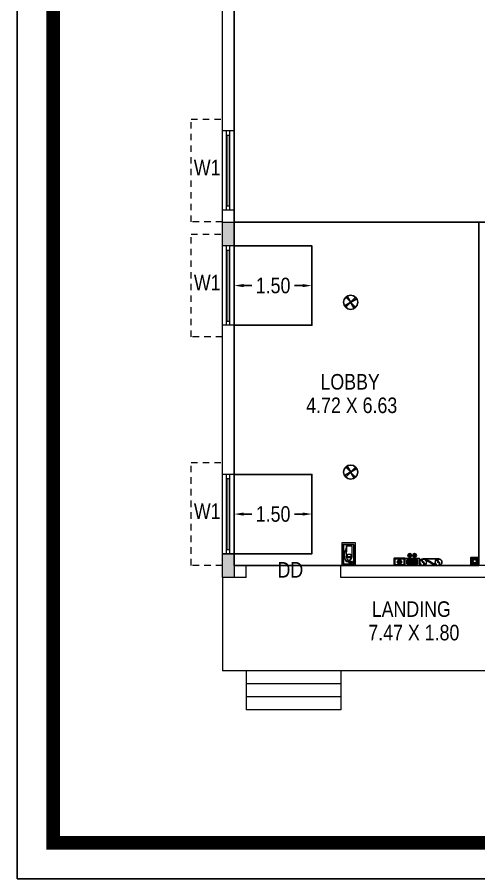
# Model space of a CAD drawing. Header units: metres. Extents: x 3750 to 6203, y 1588 to 3614.
# Drawn here: x 3757.34 to 3766.25, y 1743.75 to 1760.38 of the extents above; entities that cross this region are included whole.
import ezdxf

# ---------------------------------------------------------------- set-up
doc = ezdxf.new("R2010")
doc.units = ezdxf.units.M
doc.linetypes.add('HIDDEN2', pattern=[0.1875, 0.125, -0.0625])
for name, color, linetype in [('00', 7, 'Continuous'), ('BLK_4_FLR_0_CARPET_AREA', 14, 'Continuous'), ('BLK_4_FLR_0_REGULAR_ROOM_1', 2, 'Continuous'), ('BLK_4_FLR_0_ROOM_1_LIGHT_VENTILATION_1', 2, 'Continuous'), ('VPORTS', 6, 'Continuous')]:
    doc.layers.add(name, color=color, linetype=linetype)
doc.styles.add('style2a', font='swissc.ttf')
doc.dimstyles.get("Standard").update_dxf_attribs({"dimtxt": 0.3, "dimasz": 0.18, "dimexe": 0.18, "dimexo": 0.0625, "dimgap": 0.09, "dimtad": 0, "dimzin": 0, "dimdsep": 46, "dimtxsty": 'style2a', "dimcen": 0.09, "dimse1": 1, "dimse2": 1, "dimadec": 0, "dimazin": 0, "dimtfac": 1, "dimtofl": 0, "dimtmove": 0, "dimatfit": 3, "dimfxl": 0, "dimtolj": 1, "dimtzin": 0, "dimarcsym": 0})

# ---------------------------------------------------------------- blocks, each defined once
blk = doc.blocks.new('*D532')
at = {"layer": 'BLK_4_FLR_0_ROOM_1_LIGHT_VENTILATION_1', "color": 0, "lineweight": -2}
for p, q in [((3761.712405514077, 1750.788142065821), (3761.868639280312, 1750.788142065821)), ((3762.852405514078, 1750.788142065821), (3762.696171747844, 1750.788142065821))]:
    blk.add_line(p, q, dxfattribs=at)
at = {"layer": 'BLK_4_FLR_0_ROOM_1_LIGHT_VENTILATION_1', "color": 0}
for points in [[(3761.712405514077, 1750.818142065821), (3761.712405514077, 1750.758142065821), (3761.532405514078, 1750.788142065821)], [(3762.852405514078, 1750.818142065821), (3762.852405514078, 1750.758142065821), (3763.032405514078, 1750.788142065821)]]:
    blk.add_solid(points, dxfattribs=at)
at = {"layer": 'Defpoints', "color": 0}
for p in [(3761.532405514078, 1750.788142065821, 3.668906841115462), (3763.032405514078, 1750.788142065821, 3.668906841115462), (3763.032405514078, 1750.788142065821)]:
    blk.add_point(p, dxfattribs=at)
at = {"layer": 'BLK_4_FLR_0_ROOM_1_LIGHT_VENTILATION_1', "color": 0, "insert": (3762.282405514078, 1750.788142065821), "char_height": 0.3, "attachment_point": 5, "style": 'style2a'}
blk.add_mtext('\\A1;1.50', dxfattribs=at)
blk = doc.blocks.new('*D533')
at = {"layer": 'BLK_4_FLR_0_ROOM_1_LIGHT_VENTILATION_1', "color": 0, "lineweight": -2}
for p, q in [((3761.712405514074, 1755.19695334342), (3761.868639280308, 1755.19695334342)), ((3762.852405514074, 1755.19695334342), (3762.69617174784, 1755.19695334342))]:
    blk.add_line(p, q, dxfattribs=at)
at = {"layer": 'BLK_4_FLR_0_ROOM_1_LIGHT_VENTILATION_1', "color": 0}
for points in [[(3761.712405514074, 1755.22695334342), (3761.712405514074, 1755.16695334342), (3761.532405514074, 1755.19695334342)], [(3762.852405514074, 1755.22695334342), (3762.852405514074, 1755.16695334342), (3763.032405514074, 1755.19695334342)]]:
    blk.add_solid(points, dxfattribs=at)
at = {"layer": 'Defpoints', "color": 0}
for p in [(3761.532405514074, 1755.19695334342, 3.668906841115462), (3763.032405514074, 1755.19695334342, 3.668906841115462), (3763.032405514074, 1755.19695334342)]:
    blk.add_point(p, dxfattribs=at)
at = {"layer": 'BLK_4_FLR_0_ROOM_1_LIGHT_VENTILATION_1', "color": 0, "insert": (3762.282405514074, 1755.19695334342), "char_height": 0.3, "attachment_point": 5, "style": 'style2a'}
blk.add_mtext('\\A1;1.50', dxfattribs=at)
blk = doc.blocks.new('auto-sprinkler')
at = {"layer": '00'}
h = blk.add_hatch(color=161, dxfattribs=at)
h.dxf.hatch_style = 1
h.paths.add_polyline_path([(5.82e-14, -1.293e-13), (-0.0750000000000014, 0.1299038105677039, 0.0655434628151658), (-0.106066017177958, 0.1060660171780574)])
h.paths.add_polyline_path([(-1.805e-13, -6.54e-14), (0.1299038105676527, 0.0749999999999943, 0.0655434628153172), (0.1060660171779424, 0.1060660171780148)])
h.paths.add_polyline_path([(0.0749999999999432, -0.1299038105676598, 0.0655434628150144), (0.1060660171778358, -0.1060660171780774), (5.83e-14, -1.293e-13)])
h.paths.add_polyline_path([(-0.129903810567711, -0.0749999999999502, 0.0655434628151658), (-0.1060660171780645, -0.1060660171779068), (-1.804e-13, -6.53e-14)])
at = {"layer": '00', "color": 170}
for points in [[(-0.1299038105676409, -0.0749999999999098), (0.1299038105675827, 0.0749999999999538)], [(-0.1060660171781656, -0.1060660171780079), (0.1060660171777663, 0.1060660171778387)], [(0.1060660171777663, -0.1060660171780079), (-0.1060660171778245, 0.106066017177924)], [(0.0749999999999027, -0.1299038105675898), (-0.0749999999999609, 0.1299038105676338)]]:
    blk.add_lwpolyline(points, dxfattribs=at)
blk.add_circle((-2.91e-14, 2.2e-14), 0.15, dxfattribs=at)
blk = doc.blocks.new('siern')
blk.add_hatch(color=5).paths.add_polyline_path([(-0.1593222198534196, 4.061119889346909, -0.050918795279975), (-2.084215844903134, 0.0151086477926867, 0.0925672966546958), (-4.033540109677136, -4.074294274310353, -0.0032073073232835), (-4.026732467605971, -4.061119889249931, -0.0483688946395163), (-3.836825126619751, -3.704532133112332, -0.0178884246563004), (-1.736111600250296, -0.1050856800138717, 0.1175623139878069)])
at = {"layer": 'VPORTS', "lineweight": 18}
h = blk.add_hatch(color=20, dxfattribs=at)
edge = h.paths.add_edge_path()
edge.add_arc((-3.003242993894826, 5.125836620620271), 1.15591213153334, 152.305571092109, 342.6944289075761)
edge.add_arc((-1.069537870018141, 4.324869732675344), 0.947658435111645, -16.15980825423901, 151.159808253957, ccw=False)
edge.add_arc((-1.182811693612317, 4.598336933856721), 1.155912131525198, 332.3055710921348, 522.6944289076076)
edge.add_arc((-3.116516817488141, 5.399303821803434), 0.9476584351198534, 163.8401917457499, 331.159808253898, ccw=False)
h = blk.add_hatch(color=20, dxfattribs=at)
edge = h.paths.add_edge_path()
edge.add_arc((-3.003242993894497, -4.598336933864606), 1.155912131531942, 152.3055710922763, 342.6944289077433)
edge.add_arc((-1.069537870018141, -5.399303821805893), 0.947658435111645, -16.15980825423901, 151.159808253957, ccw=False)
edge.add_arc((-1.182811693611987, -5.125836620620876), 1.155912131526594, 332.3055710919675, 522.6944289074403)
edge.add_arc((-3.116516817488947, -4.324869732677806), 0.9476584351170516, 163.8401917461589, 331.1598082543069, ccw=False)
at = {"color": 1}
for points in [[(-4.186054687499563, -4.862086777240619), (-4.186054687499563, 4.862086777240619)], [(0, -4.862086777240619), (0, 4.862086777240619)]]:
    blk.add_lwpolyline(points, dxfattribs=at)
at = {"color": 5}
blk.add_lwpolyline([(-0.1593222198534196, 4.061119889346909, -0.050918795279975), (-2.084215844903134, 0.0151086477926867, 0.0925672966540532), (-4.033540109669047, -4.074294274279964, -0.0196862209365316), (-1.736111600250296, -0.1050856800138717, 0.1175623139878069)], format="xyb", close=True, dxfattribs=at)
at = {"layer": 'VPORTS', "color": 251, "lineweight": 18}
for points in [[(-4.026732467633336, 5.663053665186451, 1.095032819744272), (-1.899656831361426, 4.781990088442399, -0.8950427931265029), (-0.159322219880778, 4.061119889294785, 1.095032819744327), (-2.286397856138135, 4.942183466031565, -0.8950427931261273)], [(-4.026732467633336, -4.061119889302061, 1.095032819744272), (-1.899656831361426, -4.942183466038841, -0.8950427931265029), (-0.159322219880778, -5.663053665186451, 1.095032819744327), (-2.286397856138135, -4.781990088442399, -0.8950427931261273)]]:
    blk.add_lwpolyline(points, format="xyb", close=True, dxfattribs=at)
at = {"layer": 'VPORTS'}
for centre in [(-2.093027343749779, 4.862086777240619), (-2.093027343749779, -4.862086777240619)]:
    blk.add_circle(centre, 2.09302734375, dxfattribs=at)
at = {"layer": 'VPORTS', "lineweight": 18}
blk.add_circle((-2.093027343749779, -4.862086777240619), 2.09302734375, dxfattribs=at)
blk = doc.blocks.new('cylinder1')
for color, points in [(250, [(-7.5, 38.5), (-7.5, 37), (-1.5, 37), (1.819e-12, 37), (1.819e-12, 38.49999999999989)]), (250, [(-1.5, 36.49111867737474), (-1.5, 37), (-7.5, 35.86409997163537), (-7.5, 35.60965931032275), (-6.156004991853456, 35.60965931032275)]), (7, [(-3.582362558996101, 28.5413344918561, 1), (-4.882362558996101, 28.5413344918561, 1)]), (250, [(-1.5, 37), (-1.5, 33), (0, 33), (0, 34), (-0.25, 34), (-0.25, 36), (0, 36), (0, 37)]), (253, [(0.25, 36), (-0.25, 36), (-0.25, 34), (0.25, 34)]), (250, [(1.5, 37), (0, 37), (0, 36), (0.25, 36), (0.25, 34), (0, 34), (0, 33), (1.5, 33)]), (250, [(1.5, 36), (1.5, 35.5), (6.005287903726634, 35.5, -0.3128595630404711), (6, 6.750000000000008), (6, 6.199155247696468, 0.33166186902408), (6.116349988142244, 36)]), (254, [(6, 5.949155247696468), (6, 5.699155247696468), (6.5, 5.699155247696468), (6.5, 7.499999999999996), (6, 7.499999999999996), (6, 7.249999999999996), (6.25, 7.249999999999996), (6.25, 5.949155247696468)])]:
    blk.add_hatch(color=color).paths.add_polyline_path(points)
at = {"lineweight": 25}
for points in [[(-1.5, 36.49111867737474), (-6.156004991853478, 35.60965931032274), (-7.5, 35.60965931032274), (-7.5, 35.86409997163537), (-1.5, 37), (-7.5, 37), (-7.5, 38.5), (1.819e-12, 38.49999999999989), (1.819e-12, 37)], [(-1.5, 37), (1.5, 37), (1.5, 32.80947501931109)], [(-1.5, 32.80947501931109), (-1.5, 37)], [(-1.5, 33), (1.5, 33)], [(0, 36), (0, 37)], [(0, 33), (0, 34)]]:
    blk.add_lwpolyline(points, dxfattribs=at)
at = {"lineweight": 15}
blk.add_lwpolyline([(-6, 27), (6, 27, 0.9999999999999998)], format="xyb", close=True, dxfattribs=at)
for points in [[(-6, 27), (6, 27)], [(-6, 0), (6, 0)], [(6, 13.5), (6, 0)], [(6, 6.75), (6, 0)]]:
    blk.add_lwpolyline(points)
for points in [[(-6, 27), (6, 27), (6, 0), (-6, 0)], [(-4, 19), (-4, 25), (4, 25), (4, 19)]]:
    blk.add_lwpolyline(points, close=True, dxfattribs=at)
at = {"lineweight": 25}
blk.add_lwpolyline([(0.25, 34), (0.25, 36), (-0.25, 36), (-0.25, 34)], close=True, dxfattribs=at)
at = {"lineweight": 20}
blk.add_lwpolyline([(6, 6.75), (6, 6.199155247696468, 0.33166186902408), (6.116349988142244, 36), (1.5, 36), (1.5, 35.5), (6.005287903726638, 35.5, -0.3128595630404712)], format="xyb", close=True, dxfattribs=at)
blk.add_lwpolyline([(6, 5.949155247696468), (6, 5.699155247696468), (6.5, 5.699155247696468), (6.5, 7.499999999999996), (6, 7.499999999999996), (6, 7.249999999999996), (6.25, 7.249999999999996), (6.25, 5.949155247696468)], close=True)
at = {"lineweight": 25}
blk.add_circle((-4.232362558996101, 28.5413344918561), 0.75, dxfattribs=at)
blk.add_circle((-4.232362558996101, 28.5413344918561), 0.65)
blk = doc.blocks.new('cylinderfinal')
at = {"lineweight": 20}
for points in [[(-13.5, -45), (13.5, -45), (13.5, 0), (-13.5, 0)], [(-10.5, -42), (10.5, -42), (10.5, -3.000000000000003), (-10.5, -3)]]:
    blk.add_lwpolyline(points, close=True, dxfattribs=at)
blk.add_lwpolyline([(-10.5, -42), (10.5, -42), (10.5, -3.000000000000003), (-10.5, -3)], close=True)
at = {"lineweight": 15, "xscale": 0.8699999999998906, "yscale": 0.8699999999998906, "zscale": 1.5}
blk.add_blockref('cylinder1', (-0.9169508714730908, -39.34066445374083), dxfattribs=at)
blk = doc.blocks.new('firehose')
for color, points in [(1, [(17.86590924663701, -33.80699138375383, -0.116019250224305), (19.87579712504467, -42.77884124641268, 8.409187339897612), (14.59864054587834, -51.09568462217719), (14.77462580959121, -50.77462580962811, 0.1304771358826283), (16.87429619267437, -42.26563069466236, -8.334124280871839)]), (1, [(14.77462580960812, -50.77462580959722), (16.97056274847867, -52.97056274847321, 1.016121270503578), (-17.69770766127203, -32.71501239939127, 0.1199886114363758), (-17.22691750119171, -41.21855472397618, -1.237160893247075)]), (46, [(11.7215557009913, -56.1764135710655), (11.1782557328388, -55.44013883738443), (13.28999017388378, -53.48312164735034), (14.77462580960855, -50.77462580959764), (16.97056274848546, -52.97056274848), (14.64841727244311, -54.01667111922507)])]:
    blk.add_hatch(color=color).paths.add_polyline_path(points)
at = {"color": 240}
blk.add_lwpolyline([(-36, -72), (36, -72), (36, 0), (-36, 0)], close=True, dxfattribs=at)
at = {"color": 46}
blk.add_lwpolyline([(11.7215557009913, -56.1764135710655), (11.1782557328388, -55.44013883738443), (13.28999017388378, -53.48312164735034), (14.77462580960855, -50.77462580959764), (16.97056274848546, -52.97056274848), (14.64841727244311, -54.01667111922507)], close=True, dxfattribs=at)
at = {"color": 240}
for radius in [36, 33, 30, 27, 24]:
    blk.add_circle((0, -36), radius, dxfattribs=at)
for centre, radius, start, end in [((0, -36), 21, 341.1675392881562, 315.0000000001473), ((0, -36), 18, 6.997948917371504, 339.6294282853439), ((-0.2015950538298057, -42.56555608450435), 20.07852502711841, 328.7873606831993, 150.6199113101466), ((-0.2015950538298057, -42.56555608450435), 17.0785250271184, 331.2710783775393, 175.476322851673)]:
    blk.add_arc(centre, radius, start, end, dxfattribs=at)
blk = doc.blocks.new('EmerLight')
h = blk.add_hatch(color=1)
edge = h.paths.add_edge_path()
edge.add_arc((0, 12.75), 2.25, 0, 360)
h = blk.add_hatch(color=1)
edge = h.paths.add_edge_path()
edge.add_arc((6, 12.75), 2.25, 0, 360)
at = {"lineweight": 18}
h = blk.add_hatch(dxfattribs=at)
h.set_pattern_fill('HONEY', color=145, scale=7.5, style=0)
h.set_pattern_definition([(0, (-23575.41711731013, -1310.215376773727), (1.40625, 0.8118988124999997), [0.9375, -1.875]), (120, (-23575.41711731013, -1310.215376773727), (-1.406249996927416, 0.8118988178218671), [0.9374999999999996, -1.874999999999999]), (59.99999999999999, (-23575.41711731013, -1310.215376773727), (3.0725816e-09, 1.623797630321865), [-1.875, 0.9375])])
h.paths.add_polyline_path([(-3.75, 2.25), (9.75, 2.25), (9.75, 6.75), (-3.75, 6.75)])
for points in [[(-0.375, 9), (0.375, 9), (0.375, 10.53147008133764, -0.083920216900384), (-0.375, 10.53147008133764)], [(6.375, 10.53147008133764, -0.083920216900384), (5.625, 10.53147008133764), (5.625, 9), (6.375, 9)]]:
    blk.add_hatch(color=171).paths.add_polyline_path(points)
at = {"color": 5}
for points in [[(-6, 0), (12, 0), (12, 9), (-6, 9)], [(-3.75, 2.25), (9.75, 2.25), (9.75, 6.75), (-3.75, 6.75)]]:
    blk.add_lwpolyline(points, close=True, dxfattribs=at)
at = {"color": 171}
for points in [[(-0.375, 10.53147008133766), (-0.375, 9)], [(0.375, 10.53147008133766), (0.375, 9)], [(5.625, 10.53147008133766), (5.625, 9)], [(6.375, 10.53147008133766), (6.375, 9)]]:
    blk.add_lwpolyline(points, dxfattribs=at)
at = {"color": 1}
for centre in [(0, 12.75), (6, 12.75)]:
    blk.add_circle(centre, 2.25, dxfattribs=at)
blk = doc.blocks.new('switch1')
for points in [[(-7.875, 10.34466991411068), (-7.5, 9.96966991411068), (-7.5, 2.030330085889318), (-7.875, 1.655330085889318)], [(7.344669914111362, 10.87500000000051), (6.969669914111362, 10.5), (-6.969669914111362, 10.50000000000051), (-7.344669914111362, 10.875)], [(-7.344669914111362, 1.124999999999487), (-6.969669914111362, 1.5), (6.969669914111362, 1.499999999999485), (7.344669914111362, 1.125)], [(7.875, 1.655330085889318), (7.5, 2.030330085889318), (7.5, 9.96966991411068), (7.875, 10.34466991411068)]]:
    blk.add_hatch(color=254).paths.add_polyline_path(points)
h = blk.add_hatch(color=20)
edge = h.paths.add_edge_path()
edge.add_arc((0, 6), 3.75, 0, 360)
edge = h.paths.add_edge_path(flags=17)
edge.add_arc((0, 6), 2.25, 0, 360)
h = blk.add_hatch()
h.set_pattern_fill('ANSI31', color=1, scale=0.3, style=0)
h.set_pattern_definition([(45, (0, 0), (-0.6735192090801866, 0.6735192090801866), [])])
edge = h.paths.add_edge_path()
edge.add_arc((0, 6), 2.25, 0, 360)
at = {"color": 7, "lineweight": 25}
blk.add_lwpolyline([(-9, 0), (9, 0), (9, 12), (-9, 12)], close=True, dxfattribs=at)
at = {"color": 7, "lineweight": 20}
for points in [[(-7.875, 10.34466991411068), (-7.5, 9.96966991411068), (-7.5, 2.030330085889318), (-7.875, 1.655330085889318)], [(7.344669914111362, 10.87500000000051), (6.969669914111362, 10.5), (-6.969669914111362, 10.50000000000051), (-7.344669914111362, 10.875)], [(-7.344669914111362, 1.124999999999487), (-6.969669914111362, 1.5), (6.969669914111362, 1.499999999999485), (7.344669914111362, 1.125)], [(7.875, 1.655330085889318), (7.5, 2.030330085889318), (7.5, 9.96966991411068), (7.875, 10.34466991411068)]]:
    blk.add_lwpolyline(points, close=True, dxfattribs=at)
at = {"color": 20, "lineweight": 5}
for radius in [3.75, 2.25]:
    blk.add_circle((0, 6), radius, dxfattribs=at)

msp = doc.modelspace()

# ---------------------------------------------------------------- hatches: boundary and pattern name
at = {"lineweight": 18, "ltscale": 10}
h = msp.add_hatch(color=256, dxfattribs=at)
h.dxf.hatch_style = 1
h.paths.add_polyline_path([(3761.302405514075, 1755.96155456262), (3761.532405514078, 1755.96155456262), (3761.532405514078, 1756.42155456262), (3761.302405514075, 1756.42155456262)])
h = msp.add_hatch(color=256, dxfattribs=at)
h.dxf.hatch_style = 1
h.paths.add_polyline_path([(3761.302405514075, 1749.56354084662), (3761.532405514078, 1749.56354084662), (3761.532405514078, 1750.02354084662), (3761.302405514075, 1750.02354084662)])

# ---------------------------------------------------------------- linework, layer by layer
for p, q in [((3761.302405514078, 1749.56354084662, 3.668906841115462), (3761.302405514078, 1773.947589614621, 3.668906841115462)), ((3761.532405514078, 1749.79354084662, 3.668906841115462), (3761.532405514078, 1773.71758961462, 3.668906841115462)), ((3766.254015877261, 1749.79354084662, 3.668906841115462), (3766.254015877265, 1756.42155456262, 3.668906841115462)), ((3761.762405514084, 1749.79354084662, 3.668906841115462), (3761.532405514078, 1749.79354084662, 3.668906841115462)), ((3761.762405514081, 1749.56354084662, 3.668906841115462), (3761.762405514084, 1749.79354084662, 3.668906841115462)), ((3766.71401587727, 1749.79354084662, 3.668906841115462), (3763.592405514071, 1749.79354084662, 3.668906841115462)), ((3763.592405514078, 1749.56354084662, 3.668906841115462), (3763.592405514075, 1749.79354084662, 3.668906841115462)), ((3761.762405514081, 1749.56354084662, 3.668906841115462), (3761.302405514078, 1749.56354084662, 3.668906841115462)), ((3761.302405514071, 1749.56354084662, 3.668906841115462), (3761.302405514071, 1747.76354084662, 3.668906841115462)), ((3766.71401587727, 1749.56354084662, 3.668906841115462), (3763.592405514075, 1749.56354084662, 3.668906841115462)), ((3776.094015877268, 1747.76354084662, 3.668906841115462), (3761.302405514071, 1747.76354084662, 3.668906841115462)), ((3761.762405514077, 1747.76354084662, 3.668906841115462), (3761.762405514084, 1747.01354084662, 3.668906841115462)), ((3763.592405514075, 1747.76354084662, 3.668906841115462), (3763.592405514078, 1747.01354084662, 3.668906841115462)), ((3763.592405514075, 1747.51354084662, 3.668906841115462), (3761.762405514077, 1747.51354084662, 3.668906841115462)), ((3763.592405514075, 1747.26354084662, 3.668906841115462), (3761.762405514077, 1747.26354084662, 3.668906841115462)), ((3763.592405514075, 1747.01354084662, 3.668906841115462), (3761.762405514077, 1747.01354084662, 3.668906841115462))]:
    msp.add_line(p, q, dxfattribs=at)
at = {"lineweight": 18}
for p, q in [((3761.531006708075, 1758.180760152995, 3.668906841115462), (3761.302406250879, 1758.180760152995, 3.668906841115462)), ((3761.374971881492, 1758.180760152995, 3.668906841115462), (3761.374971881492, 1756.651557714595, 3.668906841115462)), ((3761.374971881492, 1758.099550001811, 3.668906841115462), (3761.438969971852, 1758.099550001811, 3.668906841115462)), ((3761.438969971852, 1758.180760152995, 3.668906841115462), (3761.438969971852, 1756.651557714595, 3.668906841115462)), ((3761.374971881492, 1756.732767865778, 3.668906841115462), (3761.438969971852, 1756.732767865778, 3.668906841115462)), ((3761.531006708075, 1756.651557714595, 3.668906841115462), (3761.302406250879, 1756.651557714595, 3.668906841115462)), ((3761.532405514074, 1755.96155456262, 3.668906841115462), (3761.303805056876, 1755.96155456262, 3.668906841115462)), ((3761.376370687489, 1755.96155456262, 3.668906841115462), (3761.376370687489, 1754.432352124219, 3.668906841115462)), ((3761.376370687489, 1755.880344411435, 3.668906841115462), (3761.440368777851, 1755.880344411435, 3.668906841115462)), ((3761.440368777851, 1755.96155456262, 3.668906841115462), (3761.440368777851, 1754.432352124219, 3.668906841115462)), ((3761.532405514074, 1754.432352124219, 3.668906841115462), (3761.303805056876, 1754.432352124219, 3.668906841115462)), ((3761.376370687489, 1754.513562275403, 3.668906841115462), (3761.440368777851, 1754.513562275403, 3.668906841115462)), ((3761.532405514074, 1751.552743285022, 3.668906841115462), (3761.303805056876, 1751.552743285022, 3.668906841115462)), ((3761.376370687489, 1751.552743285022, 3.668906841115462), (3761.376370687489, 1750.02354084662, 3.668906841115462)), ((3761.440368777851, 1751.552743285022, 3.668906841115462), (3761.440368777851, 1750.02354084662, 3.668906841115462)), ((3761.376370687489, 1751.471533133838, 3.668906841115462), (3761.440368777851, 1751.471533133838, 3.668906841115462)), ((3761.376370687489, 1750.104750997804, 3.668906841115462), (3761.440368777851, 1750.104750997804, 3.668906841115462)), ((3761.532405514074, 1750.02354084662, 3.668906841115462), (3761.303805056876, 1750.02354084662, 3.668906841115462))]:
    msp.add_line(p, q, dxfattribs=at)
at = {"linetype": 'HIDDEN2', "lineweight": 18}
msp.add_line((3766.254015877265, 1756.42155456262, 3.668906841115462), (3761.532405514078, 1756.42155456262, 3.668906841115462), dxfattribs=at)
msp.add_lwpolyline([(3757.340824743216, 1816.196221668608), (3848.905597230973, 1816.196221668608), (3848.905597230973, 1743.750970660079), (3757.340824743216, 1743.750970660079)], close=True)
at = {"const_width": 0.2621787911690192}
msp.add_lwpolyline([(3758.035644861156, 1744.445790778017), (3848.21077711303, 1744.445790778017), (3848.21077711303, 1815.501401550668), (3758.035644861156, 1815.501401550668)], close=True, dxfattribs=at)
at = {"linetype": 'HIDDEN2', "lineweight": 18, "elevation": 3.668906841115462}
for points in [[(3761.302405514078, 1756.425148669414), (3760.6985145326, 1756.425148669414), (3760.6985145326, 1758.410760152995), (3761.302405514078, 1758.410760152995)], [(3761.303804320075, 1754.205943079039), (3760.699913338598, 1754.205943079039), (3760.699913338598, 1756.19155456262), (3761.303804320075, 1756.19155456262)], [(3761.303804320075, 1749.79713180144), (3760.699913338598, 1749.79713180144), (3760.699913338598, 1751.782743285021), (3761.303804320075, 1751.782743285021)]]:
    msp.add_lwpolyline(points, dxfattribs=at)
at = {"lineweight": 18, "const_width": 0.0190500381, "elevation": 3.668906841115462}
for points in [[(3761.406970926673, 1758.099550001811), (3761.406970926673, 1756.732767865778)], [(3761.408369732671, 1755.880344411435), (3761.408369732671, 1754.513562275403)], [(3761.408369732671, 1751.471533133838), (3761.408369732671, 1750.104750997804)]]:
    msp.add_lwpolyline(points, dxfattribs=at)
at = {"lineweight": 18, "ltscale": 10, "elevation": 3.668906841115462}
for points in [[(3761.532405514074, 1755.96155456262), (3761.302405514075, 1755.96155456262), (3761.302405514075, 1756.42155456262), (3761.532405514078, 1756.42155456262), (3761.532405514078, 1755.96155456262)], [(3761.532405514074, 1749.56354084662), (3761.302405514075, 1749.56354084662), (3761.302405514075, 1750.02354084662), (3761.532405514078, 1750.02354084662), (3761.532405514078, 1749.56354084662)]]:
    msp.add_lwpolyline(points, dxfattribs=at)
at = {"layer": 'BLK_4_FLR_0_CARPET_AREA', "elevation": 3.668906841115462}
for points in [[(3761.532405514078, 1773.71758961462), (3773.721630812471, 1773.71758961462), (3773.721630812471, 1756.421551096954), (3761.532405514078, 1756.421551096954)], [(3766.254015877261, 1749.79354084662), (3761.532405514078, 1749.79354084662), (3761.532405514078, 1756.42155456262), (3766.254015877261, 1756.42155456262)]]:
    msp.add_lwpolyline(points, close=True, dxfattribs=at)
at = {"layer": 'BLK_4_FLR_0_REGULAR_ROOM_1', "color": 2, "elevation": 3.668906841115462}
msp.add_lwpolyline([(3761.532405514078, 1773.71758961462), (3773.721630812471, 1773.71758961462), (3773.721630812471, 1756.421551096954), (3761.532405514078, 1756.421551096954)], close=True, dxfattribs=at)
at = {"layer": 'BLK_4_FLR_0_ROOM_1_LIGHT_VENTILATION_1', "color": 2, "elevation": 3.668906841115462}
for points in [[(3761.532405514074, 1755.96155456262), (3763.032405514074, 1755.96155456262), (3763.032405514074, 1754.432352124219), (3761.532405514074, 1754.432352124219)], [(3761.532405514078, 1751.552743285022), (3763.032405514078, 1751.552743285022), (3763.032405514078, 1750.02354084662), (3761.532405514078, 1750.02354084662)]]:
    msp.add_lwpolyline(points, close=True, dxfattribs=at)

# ---------------------------------------------------------------- block references
for name, p, xscale, yscale, zscale in [('auto-sprinkler', (3763.779922333409, 1754.874387223499), 0.9078596091205212, 0.9078596091205212, 0.9078596091205212), ('auto-sprinkler', (3763.779922333409, 1751.598733910618), 0.9078596091205212, 0.9078596091205212, 0.9078596091205212), ('switch1', (3764.722596703899, 1749.79354084662, 3.668906841115462), 0.0117463396757522, 0.0117463396757522, 0.0117463396757522), ('EmerLight', (3764.92142191139, 1749.79354084662, 3.668906841115462), 0.0155180250680052, 0.0155180250680052, 0.0155180250680052)]:
    msp.add_blockref(name, p, dxfattribs=dict(xscale=xscale, yscale=yscale, zscale=zscale))
for name, p, xscale, yscale, zscale, rotation in [('cylinderfinal', (3763.74084073473, 1749.79354084662, 3.668906841115462), 0.009752225029085, 0.009752225029085, 0.009752225029085, 180), ('siern', (3765.328660127598, 1749.79354084662, 3.668906841115462), 0.0307992739753583, 0.0307992739753583, 0.0307992739753583, 270), ('firehose', (3766.176412001202, 1749.79354084662, 3.668906841115462), 0.0021553039098793, 0.0021553039098793, 0.0021553039098793, 180)]:
    msp.add_blockref(name, p, dxfattribs=dict(xscale=xscale, yscale=yscale, zscale=zscale, rotation=rotation))

# ---------------------------------------------------------------- texts
at = {"lineweight": 18, "style": 'style2a'}
for s, p in [('W1', (3760.75107128969, 1757.32382339477)), ('W1', (3760.75247009569, 1755.104617804395)), ('LOBBY', (3763.196339586457, 1753.190649305075)), ('4.72 X 6.63', (3762.921533426029, 1752.737267851333)), ('W1', (3760.75247009569, 1750.695806526796)), ('DD', (3762.367315791762, 1749.562350894615)), ('LANDING', (3764.187095088379, 1748.804637573226)), ('7.47 X 1.80', (3764.120769012599, 1748.351256119484))]:
    msp.add_text(s, height=0.3, dxfattribs=at).set_placement(p)

# ---------------------------------------------------------------- dimensions: what is measured, and where the dimension line sits
at = {"layer": 'BLK_4_FLR_0_ROOM_1_LIGHT_VENTILATION_1', "color": 232}
for base, p1, p2, picture, middle in [((3763.032405514074, 1755.19695334342), (3761.532405514074, 1755.19695334342, 3.668906841115462), (3763.032405514074, 1755.19695334342, 3.668906841115462), '*D533', (3762.282405514074, 1755.19695334342)), ((3763.032405514078, 1750.788142065821), (3761.532405514078, 1750.788142065821, 3.668906841115462), (3763.032405514078, 1750.788142065821, 3.668906841115462), '*D532', (3762.282405514078, 1750.788142065821))]:
    dim = msp.add_linear_dim(base=base, p1=p1, p2=p2, dimstyle='Standard', override={"dimtxt": 0.3, "dimdec": 2, "dimtxsty": 'style2a'}, dxfattribs=at)
    dim.commit()
    dim.dimension.update_dxf_attribs({"geometry": picture, "text_midpoint": middle})

doc.saveas('drawing.dxf')
